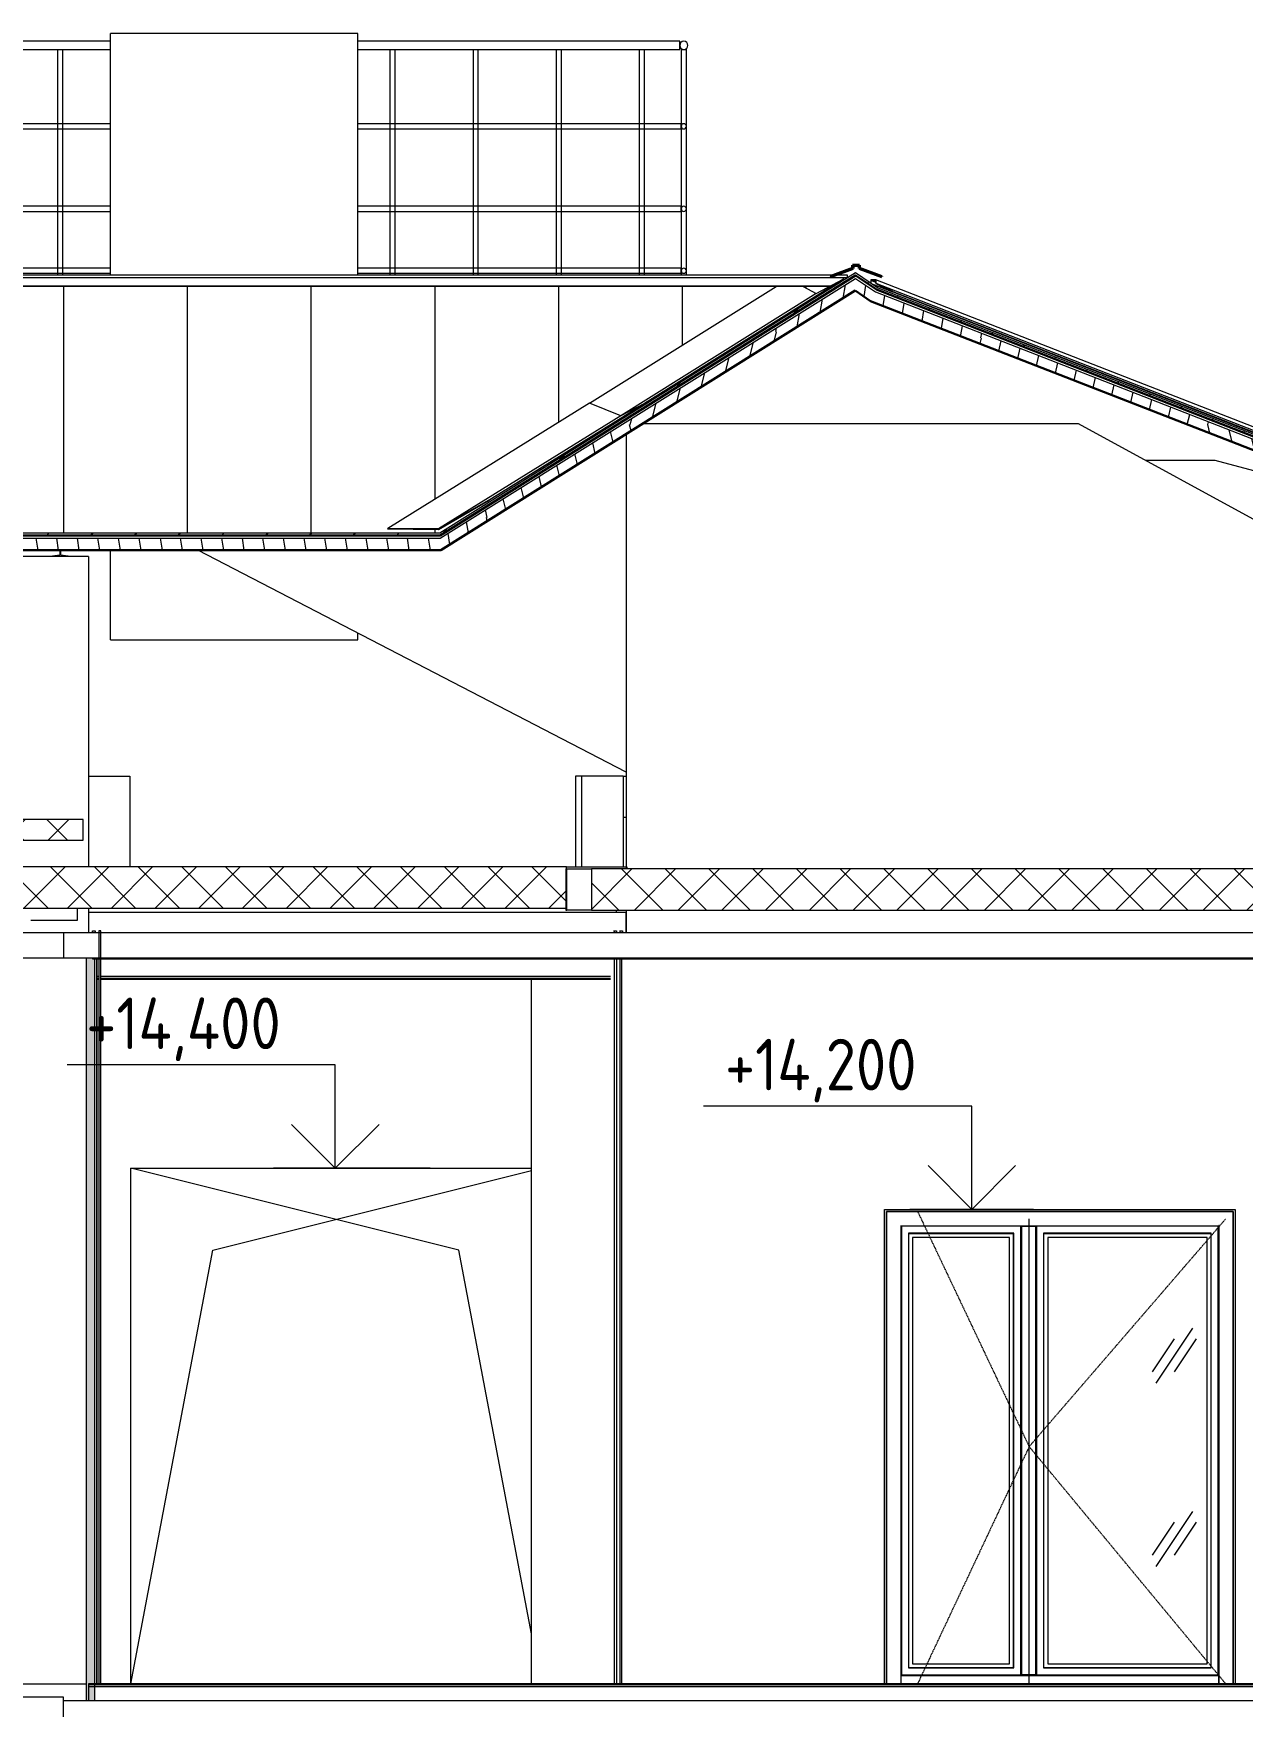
# Model space of a CAD drawing. Header units: millimetres. Extents: x -3929 to 624051, y 52832 to 514950.
# Drawn here: x 556702 to 562564, y 124536 to 132646 of the extents above; entities that cross this region are included whole.
import ezdxf

# ---------------------------------------------------------------- set-up
doc = ezdxf.new("R2010")
doc.units = ezdxf.units.MM
for name, pattern in [('ADSK_Невидимые', [5, 3, -2]), ('ADSK_Штриховая_ш2 п1_5', [4.5, 3, -1.5]), ('ADSK_Штриховая_ш3 п1_5', [4.5, 3, -1.5])]:
    doc.linetypes.add(name, pattern=pattern)
for name, color, linetype, lineweight in [('Аннотация', 7, 'Continuous', 18), ('Двери', 7, 'Continuous', 9), ('Каркас', 7, 'Continuous', 18), ('Крыша', 7, 'Continuous', 9), ('Крыша штриховка', 7, 'Continuous', 9), ('Обобщенные модели', 7, 'Continuous', 18), ('Ограждение', 7, 'Continuous', 9), ('Отметки', 7, 'Continuous', 9), ('Перекрытие', 7, 'Continuous', 18), ('Потолки', 7, 'Continuous', 9), ('Стены внутренние', 7, 'Continuous', 18), ('Стены наружные', 7, 'Continuous', 18), ('Стены отделка', 7, 'Continuous', 30), ('Стены штриховка', 7, 'Continuous', 9), ('Узлы', 7, 'Continuous', 18), ('ШТРИХОВКА', 252, 'Continuous', 15)]:
    doc.layers.add(name, color=color, linetype=linetype, lineweight=lineweight)
doc.layers.add('Линии', color=7, linetype='Continuous', lineweight=9, true_color=0x00a600)
doc.styles.add('GOST Common_1', font='GOST_Common.ttf', dxfattribs={"width": 0.9, "height": 250})
pattern_1 = [(45, (580790.93, 121145.93), (-106.066, 106.066), []), (135, (580790.93, 121145.93), (-106.066, -106.066), [])]

# ---------------------------------------------------------------- blocks, each defined once
blk = doc.blocks.new('ADSK_Дверь_Проем - ADSK_Дверь_Проем-5753455-Разрез 1-1')
at = {"layer": 'Узлы', "linetype": 'ADSK_Невидимые'}
blk.add_line((325.9, 11900), (325.9, 14400), dxfattribs=at)
at = {"layer": 'Узлы'}
for p, q in [((723.5, 14002.4), (2268.2, 14388.6)), ((325.9, 11900), (723.5, 14002.4))]:
    blk.add_line(p, q, dxfattribs=at)
blk = doc.blocks.new('dver-dpo-230 _1_ - 1700х2300Н ост алюм EIWS30 Д-16л-V297-Разрез 1-1')
at = {"layer": 'Двери'}
h = blk.add_hatch(dxfattribs=at)
h.set_pattern_fill('FP_26', color=256, style=0, pattern_type=2)
h.set_pattern_definition([(236.31, (24475.97, 9022.3), (-888.9982, -1778.001), [320.533, -2884.8]), (236.31, (24493.75, 8968.96), (-888.9982, -1778.001), [192.32, -3013.015]), (236.31, (24387.07, 8968.96), (-888.9982, -1778.001), [192.32, -3013.015])])
h.paths.add_polyline_path([(5544, 11997), (5544, 14064), (4771, 14064), (4771, 11997), (5465.6, 11997)])
for p, q in [((5670, 14190), (3990, 14190)), ((3990, 14190), (3990, 11900)), ((3990, 11900), (3990, 14190)), ((3990, 14190), (5670, 14190)), ((4060, 14120), (5600, 14120)), ((4060, 11900), (4060, 14120)), ((4062, 14118), (4062, 11943)), ((4640, 14118), (4062, 14118)), ((4640, 11943), (4640, 14118)), ((4644, 14118), (4644, 11943)), ((4646.5, 14118), (4644, 14118)), ((4646.5, 14118), (4710.5, 14118)), ((4656, 14118), (4656, 14120.5)), ((4676, 14118), (4676, 14120.9)), ((4681, 11900), (4681, 14154)), ((4681, 14120.9), (4681, 14118)), ((4701, 14120.9), (4701, 14118)), ((4713, 14118), (4710.5, 14118)), ((4713, 11943), (4713, 14118)), ((4717, 14118), (4717, 11943)), ((5598, 14118), (4717, 14118)), ((5598, 11943), (5598, 14118)), ((5600, 14120), (5600, 11900)), ((5670, 11900), (5670, 14190)), ((5670, 14190), (5670, 11900)), ((4096, 14084), (4096, 11977)), ((4606, 14084), (4096, 14084)), ((4097, 11978), (4097, 14083)), ((4097, 14083), (4605, 14083)), ((4116, 14064), (4116, 11997)), ((4586, 14064), (4116, 14064)), ((4586, 11997), (4586, 14064)), ((4605, 11978), (4605, 14083)), ((4606, 11977), (4606, 14084)), ((4751, 14084), (4751, 11977)), ((5564, 14084), (4751, 14084)), ((4752, 11978), (4752, 14083)), ((4752, 14083), (5563, 14083)), ((4771, 14064), (4771, 11997)), ((5544, 14064), (4771, 14064)), ((5544, 11997), (5544, 14064)), ((5563, 11978), (5563, 14083)), ((5564, 11977), (5564, 14084)), ((4060, 11940.6), (5600, 11940.6)), ((4060, 11900), (4060, 11940.6)), ((4062, 11943), (4640, 11943)), ((4096, 11977), (4606, 11977)), ((4605, 11978), (4097, 11978)), ((4116, 11997), (4586, 11997)), ((4644, 11943), (4646.5, 11943)), ((4710.5, 11943), (4646.5, 11943)), ((4656, 11940.6), (4656, 11943)), ((4676, 11940.6), (4676, 11943)), ((4681, 11943), (4681, 11940.6)), ((4701, 11943), (4701, 11940.6)), ((4710.5, 11943), (4713, 11943)), ((4717, 11943), (5598, 11943)), ((4751, 11977), (5564, 11977)), ((5563, 11978), (4752, 11978)), ((4771, 11997), (5544, 11997)), ((5600, 11900), (5600, 11940.6))]:
    blk.add_line(p, q, dxfattribs=at)
at = {"layer": 'Двери', "linetype": 'ADSK_Штриховая_ш2 п1_5'}
for p, q in [((4681, 13050), (5634, 14154)), ((5634, 11900), (4681, 13050))]:
    blk.add_line(p, q, dxfattribs=at)
at = {"layer": 'Двери'}
for points, knots in [([(4058.2, 14121.8), (4058.3, 14121.7), (4058.6, 14121.4), (4058.9, 14121.1), (4059.1, 14120.9), (4059.3, 14120.7), (4059.5, 14120.5), (4059.6, 14120.4), (4059.8, 14120.2), (4059.9, 14120.1), (4060, 14120), (4060, 14120), (4060, 14120)], [0, 0, 0, 0, 0.166667, 0.25, 0.333333, 0.416667, 0.5, 0.583333, 0.666667, 0.75, 0.833333, 1, 1, 1, 1]), ([(4062, 14118), (4062, 14118), (4061.9, 14118.1), (4061.8, 14118.2), (4061.7, 14118.3), (4061.5, 14118.5), (4061.4, 14118.6), (4061.2, 14118.8), (4061, 14119), (4060.8, 14119.2), (4060.6, 14119.4), (4060.4, 14119.6), (4060.2, 14119.8), (4060.1, 14119.9)], [0, 0, 0, 0, 0.1666667, 0.25, 0.3333333, 0.4166667, 0.4583333, 0.5, 0.5833333, 0.6666667, 0.7083333, 0.75, 0.8333333, 0.8333333, 0.8333333, 0.8333333]), ([(4063.7, 14116.3), (4063.6, 14116.4), (4063.4, 14116.6), (4063.1, 14116.9), (4062.9, 14117.1), (4062.7, 14117.3), (4062.5, 14117.5), (4062.3, 14117.7), (4062.2, 14117.8), (4062.1, 14117.9), (4062, 14118), (4062, 14118), (4062, 14118)], [0, 0, 0, 0, 0.166667, 0.25, 0.333333, 0.416667, 0.5, 0.583333, 0.666667, 0.75, 0.833333, 1, 1, 1, 1]), ([(4638.3, 14116.3), (4638.4, 14116.4), (4638.6, 14116.6), (4638.9, 14116.9), (4639.1, 14117.1), (4639.3, 14117.3), (4639.5, 14117.5), (4639.7, 14117.7), (4639.8, 14117.8), (4639.9, 14117.9), (4640, 14118), (4640, 14118), (4640, 14118)], [0, 0, 0, 0, 0.166667, 0.25, 0.333333, 0.416667, 0.5, 0.583333, 0.666667, 0.75, 0.833333, 1, 1, 1, 1]), ([(4640, 14118), (4640, 14118), (4640.1, 14118.1), (4640.2, 14118.2), (4640.3, 14118.3), (4640.5, 14118.5), (4640.6, 14118.6), (4640.8, 14118.8), (4641, 14119), (4641.2, 14119.2), (4641.4, 14119.4), (4641.6, 14119.6), (4641.8, 14119.8), (4641.9, 14119.9)], [0, 0, 0, 0, 0.1666667, 0.25, 0.3333333, 0.4166667, 0.4583333, 0.5, 0.5833333, 0.6666667, 0.7083333, 0.75, 0.8333333, 0.8333333, 0.8333333, 0.8333333]), ([(4717, 14118), (4717, 14118), (4716.9, 14118.1), (4716.8, 14118.2), (4716.7, 14118.3), (4716.5, 14118.5), (4716.4, 14118.6), (4716.2, 14118.8), (4716, 14119), (4715.8, 14119.2), (4715.6, 14119.4), (4715.4, 14119.6), (4715.2, 14119.8), (4715.1, 14119.9)], [0, 0, 0, 0, 0.1666667, 0.25, 0.3333333, 0.4166667, 0.4583333, 0.5, 0.5833333, 0.6666667, 0.7083333, 0.75, 0.8333333, 0.8333333, 0.8333333, 0.8333333]), ([(4718.7, 14116.3), (4718.6, 14116.4), (4718.4, 14116.6), (4718.1, 14116.9), (4717.9, 14117.1), (4717.7, 14117.3), (4717.5, 14117.5), (4717.3, 14117.7), (4717.2, 14117.8), (4717.1, 14117.9), (4717, 14118), (4717, 14118), (4717, 14118)], [0, 0, 0, 0, 0.166667, 0.25, 0.333333, 0.416667, 0.5, 0.583333, 0.666667, 0.75, 0.833333, 1, 1, 1, 1]), ([(5596.3, 14116.3), (5596.4, 14116.4), (5596.6, 14116.6), (5596.9, 14116.9), (5597.1, 14117.1), (5597.3, 14117.3), (5597.5, 14117.5), (5597.7, 14117.7), (5597.8, 14117.8), (5597.9, 14117.9), (5598, 14118), (5598, 14118), (5598, 14118)], [0, 0, 0, 0, 0.166667, 0.25, 0.333333, 0.416667, 0.5, 0.583333, 0.666667, 0.75, 0.833333, 1, 1, 1, 1]), ([(5598, 14118), (5598, 14118), (5598.1, 14118.1), (5598.2, 14118.2), (5598.3, 14118.3), (5598.5, 14118.5), (5598.6, 14118.6), (5598.8, 14118.8), (5599, 14119), (5599.2, 14119.2), (5599.4, 14119.4), (5599.6, 14119.6), (5599.8, 14119.8), (5599.9, 14119.9)], [0, 0, 0, 0, 0.1666667, 0.25, 0.3333333, 0.4166667, 0.4583333, 0.5, 0.5833333, 0.6666667, 0.7083333, 0.75, 0.8333333, 0.8333333, 0.8333333, 0.8333333]), ([(5601.8, 14121.8), (5601.7, 14121.7), (5601.4, 14121.4), (5601.1, 14121.1), (5600.9, 14120.9), (5600.7, 14120.7), (5600.5, 14120.5), (5600.4, 14120.4), (5600.2, 14120.2), (5600.1, 14120.1), (5600, 14120), (5600, 14120), (5600, 14120)], [0, 0, 0, 0, 0.166667, 0.25, 0.333333, 0.416667, 0.5, 0.583333, 0.666667, 0.75, 0.833333, 1, 1, 1, 1]), ([(4062, 11943), (4062, 11943), (4061.9, 11942.9), (4061.8, 11942.8), (4061.7, 11942.7), (4061.5, 11942.5), (4061.4, 11942.4), (4061.2, 11942.2), (4061, 11942), (4060.8, 11941.8), (4060.6, 11941.6), (4060.4, 11941.4), (4060.2, 11941.2), (4060.1, 11941.1)], [0, 0, 0, 0, 0.1666667, 0.25, 0.3333333, 0.4166667, 0.4583333, 0.5, 0.5833333, 0.6666667, 0.7083333, 0.75, 0.8333333, 0.8333333, 0.8333333, 0.8333333]), ([(4063.7, 11944.7), (4063.6, 11944.6), (4063.4, 11944.4), (4063.1, 11944.1), (4062.9, 11943.9), (4062.7, 11943.7), (4062.5, 11943.5), (4062.3, 11943.3), (4062.2, 11943.2), (4062.1, 11943.1), (4062, 11943), (4062, 11943), (4062, 11943)], [0, 0, 0, 0, 0.166667, 0.25, 0.333333, 0.416667, 0.5, 0.583333, 0.666667, 0.75, 0.833333, 1, 1, 1, 1]), ([(4640, 11943), (4640, 11943), (4640, 11943), (4639.9, 11943.1), (4639.8, 11943.2), (4639.7, 11943.3), (4639.5, 11943.5), (4639.3, 11943.7), (4639.1, 11943.9), (4638.9, 11944.1), (4638.6, 11944.4), (4638.4, 11944.6), (4638.3, 11944.7)], [-1, -1, -1, -1, -0.833333, -0.75, -0.666667, -0.583333, -0.5, -0.416667, -0.333333, -0.25, -0.166667, 0, 0, 0, 0]), ([(4642.5, 11940.5), (4642.3, 11940.7), (4642, 11941), (4641.5, 11941.5), (4641.3, 11941.7), (4641.1, 11941.9), (4640.9, 11942.1), (4640.8, 11942.2), (4640.6, 11942.4), (4640.5, 11942.5), (4640.3, 11942.7), (4640.2, 11942.8), (4640.1, 11942.9), (4640, 11943), (4640, 11943)], [-1, -1, -1, -1, -0.833333, -0.75, -0.666667, -0.625, -0.583333, -0.5, -0.458333, -0.416667, -0.333333, -0.25, -0.166667, 0, 0, 0, 0]), ([(4717, 11943), (4717, 11943), (4716.9, 11942.9), (4716.8, 11942.8), (4716.7, 11942.7), (4716.5, 11942.5), (4716.4, 11942.4), (4716.2, 11942.2), (4716, 11942), (4715.8, 11941.8), (4715.6, 11941.6), (4715.4, 11941.4), (4715, 11941), (4714.7, 11940.7), (4714.5, 11940.5)], [0, 0, 0, 0, 0.166667, 0.25, 0.333333, 0.416667, 0.458333, 0.5, 0.583333, 0.666667, 0.708333, 0.75, 0.833333, 1, 1, 1, 1]), ([(4718.7, 11944.7), (4718.6, 11944.6), (4718.4, 11944.4), (4718.1, 11944.1), (4717.9, 11943.9), (4717.7, 11943.7), (4717.5, 11943.5), (4717.3, 11943.3), (4717.2, 11943.2), (4717.1, 11943.1), (4717, 11943), (4717, 11943), (4717, 11943)], [0, 0, 0, 0, 0.166667, 0.25, 0.333333, 0.416667, 0.5, 0.583333, 0.666667, 0.75, 0.833333, 1, 1, 1, 1]), ([(5598, 11943), (5598, 11943), (5598, 11943), (5597.9, 11943.1), (5597.8, 11943.2), (5597.7, 11943.3), (5597.5, 11943.5), (5597.3, 11943.7), (5597.1, 11943.9), (5596.9, 11944.1), (5596.6, 11944.4), (5596.4, 11944.6), (5596.3, 11944.7)], [-1, -1, -1, -1, -0.833333, -0.75, -0.666667, -0.583333, -0.5, -0.416667, -0.333333, -0.25, -0.166667, 0, 0, 0, 0]), ([(5599.9, 11941.1), (5599.8, 11941.2), (5599.5, 11941.5), (5599.3, 11941.7), (5599.1, 11941.9), (5598.9, 11942.1), (5598.8, 11942.2), (5598.6, 11942.4), (5598.5, 11942.5), (5598.3, 11942.7), (5598.2, 11942.8), (5598.1, 11942.9), (5598, 11943), (5598, 11943)], [-0.8333333, -0.8333333, -0.8333333, -0.8333333, -0.75, -0.6666667, -0.625, -0.5833333, -0.5, -0.4583333, -0.4166667, -0.3333333, -0.25, -0.1666667, 0, 0, 0, 0])]:
    blk.add_open_spline(points, degree=3, knots=knots, dxfattribs=at)
blk = doc.blocks.new('Типовая двутавровая балка _АСТО 20-93_ Балки - 100х200Н Б-12-V323-Разрез 1-1')
at = {"layer": 'Каркас'}
for p, q in [((161.6, 15331), (170, 15331)), ((180, 15331), (2650.5, 15331))]:
    blk.add_line(p, q, dxfattribs=at)
blk = doc.blocks.new('Двутавровая балка с уклоном внутренних граней полок _ГОСТ 8239-89_ Балки - I 20-2426734-Разрез 1-1')
at = {"layer": 'Каркас'}
for p, q in [((-19.3, 17371.1), (-66.7, 17365.4)), ((-19.3, 17395.7), (-19.3, 17371.1)), ((-14.1, 17371.1), (-14.1, 17395.7)), ((33.3, 17365.4), (-14.1, 17371.1))]:
    blk.add_line(p, q, dxfattribs=at)
blk = doc.blocks.new('Planka_konka_K1 - Кровля - Планка конька К1-2964228-Разрез 1-1')
at = {"layer": 'Обобщенные модели', "lineweight": 40}
for p, q in [((3824.9, 18762), (3716.8, 18722.6)), ((3717.5, 18720.8), (3826.9, 18760.6)), ((3858.9, 18777), (3824.9, 18777)), ((3824.9, 18777), (3824.9, 18762)), ((3826.9, 18760.6), (3826.9, 18775)), ((3826.9, 18775), (3856.9, 18775)), ((3856.9, 18775), (3856.9, 18760.6)), ((3856.9, 18760.6), (3966.3, 18720.8)), ((3858.9, 18762), (3858.9, 18777)), ((3966.9, 18722.6), (3858.9, 18762)), ((3716.8, 18722.6), (3717.5, 18720.8)), ((3966.3, 18720.8), (3966.9, 18722.6))]:
    blk.add_line(p, q, dxfattribs=at)
blk = doc.blocks.new('Planka_konka_K1 - Кровля - Планка конька К1-2964186-Разрез 1-1')
at = {"layer": 'Обобщенные модели'}
for p, q in [((-1902.1, 18715), (-1902.1, 18730)), ((-1902.1, 18730), (3737.1, 18730)), ((-1902.1, 18675.7), (-1902.1, 18715)), ((3797.9, 18715), (-1902.1, 18715)), ((-1902.1, 18673.8), (-1902.1, 18675.7)), ((3715.9, 18675.7), (-1902.1, 18675.7)), ((3712.4, 18673.8), (-1902.1, 18673.8)), ((3735.1, 18673.8), (3726, 18673.8)), ((3738.1, 18675.7), (3729, 18675.7)), ((3742.8, 18730), (3797.9, 18730)), ((3797.9, 18730), (3797.9, 18715)), ((3797.9, 18715), (3797.9, 18713.1))]:
    blk.add_line(p, q, dxfattribs=at)
blk = doc.blocks.new('Ограждение - Ограждение-2966955-Разрез 1-1')
at = {"layer": 'Ограждение'}
h = blk.add_hatch(dxfattribs=at)
h.set_pattern_fill('FP_30', color=256, style=0, pattern_type=2)
h.set_pattern_definition([(45, (23942.57, 8400), (-106.066, 106.066), [])])
h.paths.add_polyline_path([(1817.1, 17494.8), (2062.6, 17637), (2060.7, 17638), (1814.9, 17498.4), (1572.1, 17500.8), (1570.2, 17498.7), (1814.9, 17494.8)])
for p, q in [((2549.6, 18107.3), (3455, 18673.8)), ((3781.6, 18710.8), (2816.5, 18107)), ((3782.7, 18709.2), (2817.9, 18105.7)), ((3584.8, 18673.8), (3648.6, 18639.7)), ((3648.6, 18639.7), (3781.6, 18710.8)), ((3781.6, 18710.8), (3782.7, 18709.2)), ((3648.6, 18639.7), (2700.6, 18046.6)), ((2549.6, 18107.3), (1572.1, 17500.8)), ((2060.7, 17638), (2816.5, 18107)), ((2817.9, 18105.7), (2062.6, 17637)), ((2700.6, 18046.6), (2549.6, 18107.3)), ((2816.5, 18107), (2700.6, 18046.6)), ((2817.9, 18105.7), (2816.5, 18107)), ((2700.6, 18046.6), (1817.1, 17498.4))]:
    blk.add_line(p, q, dxfattribs=at)
at = {"layer": 'Ограждение', "lineweight": 18}
for p, q in [((2060.7, 17638), (1817.1, 17498.4)), ((1817.1, 17494.8), (2062.6, 17637)), ((2062.6, 17637), (2060.7, 17638)), ((1572.1, 17500.8), (1570.2, 17498.7)), ((1570.2, 17498.7), (1817.1, 17494.8)), ((1817.1, 17498.4), (1572.1, 17500.8))]:
    blk.add_line(p, q, dxfattribs=at)
blk = doc.blocks.new('Ограждение - Ограждение-2968274-Разрез 1-1')
at = {"layer": 'Ограждение'}
for p, q in [((3925.5, 18705.2), (3912.7, 18705.2)), ((3912.7, 18705.2), (3912.7, 18689.7)), ((3914.2, 18688.6), (3914.2, 18703.2)), ((3914.2, 18703.2), (3925.5, 18703.2)), ((3914.2, 18703.2), (3936.8, 18694.4)), ((3915.4, 18687.8), (4018, 18647.8)), ((3938.3, 18705.2), (3925.5, 18705.2)), ((3925.5, 18703.2), (3936.8, 18703.2)), ((3936.8, 18703.2), (3936.8, 18688.3)), ((3936.8, 18688.3), (4019.3, 18647.2)), ((3938.3, 18689.7), (3938.3, 18705.2)), ((7197.9, 17434.4), (3938.3, 18705.2)), ((4019.8, 18649.1), (3938.3, 18689.7)), ((3938.3, 18689.7), (7373.3, 17350.5)), ((4019.3, 18647.2), (4019.8, 18649.1)), ((4019.3, 18647.2), (7463.6, 17304.3)), ((4019.8, 18649.1), (7469.2, 17304.3))]:
    blk.add_line(p, q, dxfattribs=at)
blk = doc.blocks.new('ADSK_Дверь_Проем - ADSK_Дверь_Проем-4648033-Разрез 1-1')
at = {"layer": 'Узлы'}
for p, q in [((723.3, 14002.3), (2268.2, 14388.5)), ((325.6, 11900), (723.3, 14002.3))]:
    blk.add_line(p, q, dxfattribs=at)
blk = doc.blocks.new('Ограждение - 25 мм-5943885-Разрез 1-1')
at = {"layer": 'Ограждение'}
for p, q in [((-432.9, 19822.4), (-432.9, 18730)), ((-432.9, 19822.4), (-407.9, 19822.4)), ((-407.9, 18730), (-407.9, 19822.4))]:
    blk.add_line(p, q, dxfattribs=at)
blk = doc.blocks.new('Ограждение - 25 мм-V340-Разрез 1-1')
at = {"layer": 'Ограждение'}
for p, q in [((2994.1, 19822.4), (2994.1, 19462.4)), ((2994.1, 19822.4), (3019.1, 19822.4)), ((3019.1, 18730), (3019.1, 19822.4)), ((2994.1, 19437.4), (2994.1, 19062.4)), ((2994.1, 19037.4), (2994.1, 18762.4)), ((2994.1, 18737.4), (2994.1, 18730))]:
    blk.add_line(p, q, dxfattribs=at)
blk = doc.blocks.new('Ограждение - 25 мм-V341-Разрез 1-1')
at = {"layer": 'Ограждение'}
for p, q in [((2790.8, 19822.4), (2790.8, 18730)), ((2790.8, 19822.4), (2803.3, 19822.4)), ((2803.3, 19822.4), (2815.8, 19822.4)), ((2815.8, 18730), (2815.8, 19822.4))]:
    blk.add_line(p, q, dxfattribs=at)
blk = doc.blocks.new('Ограждение - Ограждение-5944229-Разрез 1-1')
at = {"layer": 'Ограждение'}
for p, q in [((226.3, 19862.4), (-400.4, 19862.4)), ((-400.4, 19862.4), (-400.4, 19842.4)), ((-400.4, 19842.4), (-400.4, 19822.4)), ((-400.4, 19822.4), (226.3, 19822.4)), ((2986.6, 19862.4), (1425.3, 19862.4)), ((1425.3, 19822.4), (2986.6, 19822.4)), ((2986.6, 19842.4), (2986.6, 19862.4)), ((2986.6, 19822.4), (2986.6, 19842.4)), ((226.5, 19462.4), (-407.9, 19462.4)), ((-407.9, 19462.4), (-407.9, 19449.9)), ((-407.9, 19449.9), (-407.9, 19437.4)), ((-407.9, 19437.4), (226.5, 19437.4)), ((2994.1, 19462.4), (1425.3, 19462.4)), ((1425.3, 19437.4), (2994.1, 19437.4)), ((2994.1, 19449.9), (2994.1, 19462.4)), ((2994.1, 19437.4), (2994.1, 19449.9)), ((226.3, 19062.4), (-407.9, 19062.4)), ((-407.9, 19062.4), (-407.9, 19049.9)), ((2994.1, 19062.4), (1425.3, 19062.4)), ((2994.1, 19049.9), (2994.1, 19062.4)), ((-407.9, 19049.9), (-407.9, 19037.4)), ((-407.9, 19037.4), (226.3, 19037.4)), ((1425.3, 19037.4), (2994.1, 19037.4)), ((2994.1, 19037.4), (2994.1, 19049.9)), ((226.3, 18762.4), (-407.9, 18762.4)), ((-407.9, 18762.4), (-407.9, 18749.9)), ((-407.9, 18749.9), (-407.9, 18737.4)), ((-407.9, 18737.4), (226.3, 18737.4)), ((2994.1, 18762.4), (1425.3, 18762.4)), ((1425.3, 18737.4), (2994.1, 18737.4)), ((2994.1, 18749.9), (2994.1, 18762.4)), ((2994.1, 18737.4), (2994.1, 18749.9))]:
    blk.add_line(p, q, dxfattribs=at)
for centre, radius, start, end in [((-420.4, 19842.4), 20, 360, 180), ((-420.4, 19842.4), 20, 180, 0), ((3006.6, 19842.4), 20, 0, 180), ((3006.6, 19842.4), 20, 180, 0), ((3006.6, 19449.9), 12.5, 0, 180), ((3006.6, 19449.9), 12.5, 180, 0), ((3006.6, 19049.9), 12.5, 0, 180), ((3006.6, 19049.9), 12.5, 180, 0), ((3006.6, 18749.9), 12.5, 0, 180), ((3006.6, 18749.9), 12.5, 180, 0)]:
    blk.add_arc(centre, radius, start, end, dxfattribs=at)
for name, p in [('Ограждение - 25 мм-5943885-Разрез 1-1', (0, 0)), ('Ограждение - 25 мм-V341-Разрез 1-1', (-3223.7, 0)), ('Ограждение - 25 мм-V341-Разрез 1-1', (-2820.7, 0)), ('Ограждение - 25 мм-V341-Разрез 1-1', (-1208.9, 0)), ('Ограждение - 25 мм-V341-Разрез 1-1', (-805.9, 0)), ('Ограждение - 25 мм-V341-Разрез 1-1', (-403, 0)), ('Ограждение - 25 мм-V341-Разрез 1-1', (0, 0)), ('Ограждение - 25 мм-V340-Разрез 1-1', (0, 0))]:
    blk.add_blockref(name, p)
blk = doc.blocks.new('ADSK_Дверь_Проем - ADSK_Дверь_Проем-6138815-Разрез 1-1')
at = {"layer": 'Узлы'}
for p, q in [((1916.5, 14002.3), (325.9, 14399.9)), ((2268.2, 12143.1), (1916.5, 14002.3))]:
    blk.add_line(p, q, dxfattribs=at)
blk = doc.blocks.new('ADSK_Дверь_Проем - ADSK_Дверь_Проем-V352-Разрез 1-1')
at = {"layer": 'Узлы', "linetype": 'ADSK_Невидимые'}
for p, q in [((325.6, 11900), (325.6, 14400)), ((325.6, 14400), (2268.2, 14400))]:
    blk.add_line(p, q, dxfattribs=at)
at = {"layer": 'Узлы'}
for p, q in [((723.3, 14002.3), (2268.2, 14388.5)), ((325.6, 11900), (723.3, 14002.3))]:
    blk.add_line(p, q, dxfattribs=at)
blk = doc.blocks.new('Высотные отметки - Стрелка вверх-12093-Разрез 1-1')
at = {"layer": 'Аннотация', "lineweight": 5}
for p, q in [((-8716.5, 340), (-10016.5, 340)), ((-8716.5, -160), (-8716.5, 340)), ((-8716.5, -160), (-8928.6, 52.1)), ((-8716.5, -160), (-8504.4, 52.1)), ((-8416.5, -160), (-9016.5, -160))]:
    blk.add_line(p, q, dxfattribs=at)

msp = doc.modelspace()

# ---------------------------------------------------------------- hatches: boundary and pattern name
at = {"layer": 'Крыша'}
h = msp.add_hatch(dxfattribs=at)
h.set_pattern_fill('FP_30', color=256, style=0, pattern_type=2)
h.set_pattern_definition([(45, (580790.93, 121145.93), (-106.066, 106.066), [])])
h.paths.add_polyline_path([(549620.572, 128612.969), (552709.783, 130215.151), (558673.117, 130215.151), (560687.68, 131475.507), (560790.425, 131406.107), (564311.971, 130033.113), (564311.971, 130041.7), (560794.162, 131413.236), (560687.848, 131485.048), (558672.725, 130224.343), (552710.129, 130224.343), (549885.049, 128758.377), (549885.665, 128757.169), (549802.05, 128715.573), (549801.836, 128715.992), (549620.572, 128621.981)])
for points in [[(549620.572, 128611.843), (552709.739, 130214.002), (558673.166, 130214.002), (560687.66, 131474.314), (560789.957, 131405.216), (560790.425, 131406.107), (560687.68, 131475.507), (558673.117, 130215.151), (552709.783, 130215.151), (549620.572, 128612.969)], [(549620.572, 128610.716), (552709.696, 130212.853), (558673.215, 130212.853), (560687.639, 131473.122), (560789.49, 131404.324), (560789.957, 131405.216), (560687.66, 131474.314), (558673.166, 130214.002), (552709.739, 130214.002), (549620.572, 128611.843)]]:
    msp.add_hatch(color=256, dxfattribs=at).paths.add_polyline_path(points)
h = msp.add_hatch(dxfattribs=at)
h.set_pattern_fill('FP_31', color=256, style=0, pattern_type=2)
h.set_pattern_definition([(76.301, (581890.93, 121145.93), (1300.0318, 6399.994), [388.03, -16080.425]), (78.518, (582037.43, 121848.13), (0.0002, 3200), [58.34, -6472.36]), (80.77, (581993.83, 121580.23), (1300.0188, 9599.9973), [271.41, -15938.46]), (78.518, (581982.23, 121523.06), (0.0002, 3200), [58.34, -6472.36]), (84.201, (582049.03, 121905.3), (-0.0124, 3200.0003), [388.03, -12477.82]), (95.799, (582090.93, 123200.83), (-1299.964, 9600.0053), [388.03, -12477.82]), (101.482, (581993.83, 123911.63), (-1300.001, 3200), [58.34, -6472.36]), (99.23, (582037.43, 123643.73), (-1300.013, 6399.997), [271.41, -15938.46]), (101.482, (582049.03, 123586.53), (-1300.001, 3200), [58.34, -6472.36]), (103.699, (581982.23, 123968.83), (-2600.0473, 9599.9871), [388.03, -16080.425]), (76.301, (581990.93, 121145.93), (1300.0318, 6399.994), [431.31, -16037.145]), (76.301, (581090.93, 121145.93), (1300.0318, 6399.994), [462.63, -16005.825]), (76.301, (580890.93, 121145.93), (1300.0318, 6399.994), [462.63, -16005.825]), (76.301, (581590.93, 121145.93), (1300.0318, 6399.994), [462.63, -16005.825]), (76.301, (581690.93, 121145.93), (1300.0318, 6399.994), [462.63, -16005.825]), (76.301, (581490.93, 121145.93), (1300.0318, 6399.994), [462.63, -16005.825]), (76.301, (581790.93, 121145.93), (1300.0318, 6399.994), [462.63, -16005.825]), (76.301, (580990.93, 121145.93), (1300.0318, 6399.994), [462.63, -16005.825]), (76.301, (581190.93, 121145.93), (1300.0318, 6399.994), [462.63, -16005.825]), (76.301, (581390.93, 121145.93), (1300.0318, 6399.994), [462.63, -16005.825]), (76.301, (581290.93, 121145.93), (1300.0318, 6399.994), [462.63, -16005.825]), (76.301, (580790.93, 121145.93), (1300.0318, 6399.994), [462.63, -16005.825]), (80.77, (581597.02, 121596.23), (1300.0188, 9599.9973), [462.63, -15747.24]), (80.77, (581397.02, 121596.23), (1300.0188, 9599.9973), [462.63, -15747.24]), (80.77, (581197.02, 121596.23), (1300.0188, 9599.9973), [462.63, -15747.24]), (80.77, (581297.02, 121596.23), (1300.0188, 9599.9973), [462.63, -15747.24]), (80.77, (581797.03, 121596.23), (1300.0188, 9599.9973), [462.63, -15747.24]), (80.77, (581097.02, 121596.23), (1300.0188, 9599.9973), [462.63, -15747.24]), (80.77, (581697.02, 121596.23), (1300.0188, 9599.9973), [462.63, -15747.24]), (80.77, (580997.02, 121596.23), (1300.0188, 9599.9973), [462.63, -15747.24]), (80.77, (581497.02, 121596.23), (1300.0188, 9599.9973), [462.63, -15747.24]), (80.77, (580790.93, 121565.48), (1300.0188, 9599.9973), [475.15, -15734.72]), (80.77, (580897.02, 121596.23), (1300.0188, 9599.9973), [462.63, -15747.24]), (80.77, (581897.03, 121596.23), (1300.0188, 9599.9973), [462.63, -15747.24]), (85.355, (581568.1, 122053.36), (-0.0043, 3200.0005), [462.63, -15590.1]), (85.355, (581668.1, 122053.36), (-0.0043, 3200.0005), [462.63, -15590.1]), (85.355, (581168.1, 122053.36), (-0.0043, 3200.0005), [462.63, -15590.1]), (85.355, (581368.1, 122053.36), (-0.0043, 3200.0005), [462.63, -15590.1]), (90, (581203.7, 122514.6), (-1300, 8e-14), [462.63, -2737.37]), (90, (581403.7, 122514.6), (-1300, 8e-14), [462.63, -2737.37]), (90, (581303.7, 122514.6), (-1300, 8e-14), [462.63, -2737.37]), (103.699, (582090.93, 123926.33), (-2600.0473, 9599.9871), [431.31, -16037.145]), (85.355, (581968.13, 122053.36), (-0.0043, 3200.0005), [462.63, -15590.1]), (85.355, (580865.9, 122034.7), (-0.0043, 3200.0005), [475.15, -15577.58]), (85.355, (581068.1, 122053.36), (-0.0043, 3200.0005), [462.63, -15590.1]), (85.355, (580968.1, 122053.36), (-0.0043, 3200.0005), [462.63, -15590.1]), (85.355, (581768.1, 122053.36), (-0.0043, 3200.0005), [462.63, -15590.1]), (85.355, (581268.1, 122053.36), (-0.0043, 3200.0005), [462.63, -15590.1]), (85.355, (581868.13, 122053.36), (-0.0043, 3200.0005), [462.63, -15590.1]), (85.355, (581468.1, 122053.36), (-0.0043, 3200.0005), [462.63, -15590.1]), (90, (581003.7, 122514.6), (-1300, 8e-14), [462.63, -2737.37]), (86.127, (580802.44, 122660.93), (-0.0276, 3200), [85.2, -19158.76]), (90, (580802.4, 122527.7), (-1300, 8e-14), [133.23, -3066.77]), (86.127, (580790.93, 122357.63), (-0.0276, 3200), [170.4, -19073.56]), (90, (580790.9, 122291), (-1300, 8e-14), [66.62, -3133.38]), (90, (580903.5, 122508.3), (-1300, 8e-14), [475.15, -2724.85]), (90, (581103.7, 122514.6), (-1300, 8e-14), [462.63, -2737.37]), (93.873, (580796.69, 123115.83), (-1299.8635, 16000.011), [85.2, -19158.76]), (90, (580796.7, 122982.5), (-1300, 8e-14), [133.23, -3066.77]), (93.873, (580808.2, 122812.53), (-1299.8635, 16000.011), [170.4, -19073.56]), (90, (580808.2, 122745.9), (-1300, 8e-14), [66.62, -3133.38]), (90, (581503.7, 122514.6), (-1300, 8e-14), [462.63, -2737.37]), (90, (581903.7, 122514.6), (-1300, 8e-14), [462.63, -2737.37]), (90, (581803.7, 122514.6), (-1300, 8e-14), [462.63, -2737.37]), (90, (581703.7, 122514.6), (-1300, 8e-14), [462.63, -2737.37]), (90, (581603.7, 122514.6), (-1300, 8e-14), [462.63, -2737.37]), (90, (582003.7, 122514.6), (-1300, 8e-14), [462.63, -2737.37]), (94.645, (581003.74, 122977.23), (-1299.9824, 12800.0017), [462.63, -15590.1]), (94.645, (582003.73, 122977.23), (-1299.9824, 12800.0017), [462.63, -15590.1]), (94.645, (581303.74, 122977.23), (-1299.9824, 12800.0017), [462.63, -15590.1]), (94.645, (580903.5, 122983.53), (-1299.9824, 12800.0017), [475.15, -15577.58]), (94.645, (581903.73, 122977.23), (-1299.9824, 12800.0017), [462.63, -15590.1]), (94.645, (581103.74, 122977.23), (-1299.9824, 12800.0017), [462.63, -15590.1]), (94.645, (581503.74, 122977.23), (-1299.9824, 12800.0017), [462.63, -15590.1]), (94.645, (581403.74, 122977.23), (-1299.9824, 12800.0017), [462.63, -15590.1]), (94.645, (581203.74, 122977.23), (-1299.9824, 12800.0017), [462.63, -15590.1]), (94.645, (581603.74, 122977.23), (-1299.9824, 12800.0017), [462.63, -15590.1]), (94.645, (581803.73, 122977.23), (-1299.9824, 12800.0017), [462.63, -15590.1]), (94.645, (581703.74, 122977.23), (-1299.9824, 12800.0017), [462.63, -15590.1]), (99.23, (581968.13, 123438.53), (-1300.013, 6399.997), [462.63, -15747.24]), (99.23, (581568.1, 123438.53), (-1300.013, 6399.997), [462.63, -15747.24]), (99.23, (581868.13, 123438.53), (-1300.013, 6399.997), [462.63, -15747.24]), (99.23, (581168.1, 123438.53), (-1300.013, 6399.997), [462.63, -15747.24]), (99.23, (581068.1, 123438.53), (-1300.013, 6399.997), [462.63, -15747.24]), (99.23, (581368.1, 123438.53), (-1300.013, 6399.997), [462.63, -15747.24]), (99.23, (581468.1, 123438.53), (-1300.013, 6399.997), [462.63, -15747.24]), (99.23, (581668.1, 123438.53), (-1300.013, 6399.997), [462.63, -15747.24]), (99.23, (581268.1, 123438.53), (-1300.013, 6399.997), [462.63, -15747.24]), (99.23, (580968.1, 123438.53), (-1300.013, 6399.997), [462.63, -15747.24]), (99.23, (581768.1, 123438.53), (-1300.013, 6399.997), [462.63, -15747.24]), (99.23, (580865.9, 123457.13), (-1300.013, 6399.997), [475.15, -15734.72]), (103.699, (581897.03, 123895.63), (-2600.0473, 9599.9871), [462.63, -16005.825]), (103.699, (580897.02, 123895.63), (-2600.0473, 9599.9871), [462.63, -16005.825]), (103.699, (581697.02, 123895.63), (-2600.0473, 9599.9871), [462.63, -16005.825]), (103.699, (581497.02, 123895.63), (-2600.0473, 9599.9871), [462.63, -16005.825]), (103.699, (581197.02, 123895.63), (-2600.0473, 9599.9871), [462.63, -16005.825]), (103.699, (581097.02, 123895.63), (-2600.0473, 9599.9871), [462.63, -16005.825]), (103.699, (581297.02, 123895.63), (-2600.0473, 9599.9871), [462.63, -16005.825]), (103.699, (581797.03, 123895.63), (-2600.0473, 9599.9871), [462.63, -16005.825]), (103.699, (580997.02, 123895.63), (-2600.0473, 9599.9871), [462.63, -16005.825]), (103.699, (581597.02, 123895.63), (-2600.0473, 9599.9871), [462.63, -16005.825]), (103.699, (581397.02, 123895.63), (-2600.0473, 9599.9871), [462.63, -16005.825])])
h.paths.add_polyline_path([(549620.572, 128545.933), (549630.326, 128545.933), (552707.011, 130141.618), (558676.249, 130141.618), (560686.344, 131399.178), (560760.521, 131349.073), (564311.971, 129964.421), (564311.971, 130018.087), (560783.883, 131393.631), (560687.388, 131458.81), (558673.802, 130199.066), (552709.176, 130199.066), (549620.572, 128597.198)])
at = {"layer": 'Крыша штриховка'}
h = msp.add_hatch(dxfattribs=at)
h.set_pattern_fill('FP_32', color=256, style=0, pattern_type=2)
h.set_pattern_definition([(90, (556848.36, 125212.7), (-600, 4e-14), [])])
h.paths.add_polyline_path([(558418.539, 130224.343), (558673.802, 130225.017), (560583.47, 131419.747), (560574.398, 131419.747), (559397.934, 130685.097), (558909.036, 130381.811), (558663.283, 130240.776), (558418.539, 130244.659), (558420.472, 130246.751), (559664.817, 131020.244), (560303.386, 131419.747), (555015.02, 131419.747), (552710.129, 130224.343), (552737.292, 130224.343), (552737.292, 130237.202), (555010.919, 131395.995), (555032.345, 131395.995), (555032.345, 131379.955), (555104.697, 131337.895), (555104.245, 131335.914), (552948.45, 130236.533), (552785.09, 130233.138), (552785.09, 130247.207), (552740.254, 130224.343), (556577.154, 130224.343)])
h.paths.add_polyline_path([(560496.995, 131385.647), (560560.791, 131419.747), (560433.199, 131419.747), (560471.681, 131399.178)])
at = {"layer": 'ШТРИХОВКА'}
h = msp.add_hatch(dxfattribs=at)
h.set_pattern_fill('FP_27', color=252, style=0, pattern_type=2)
h.set_pattern_definition(pattern_1)
h.paths.add_polyline_path([(556322.926, 128735.933), (556942.867, 128735.933), (556942.867, 128835.933), (556322.926, 128835.933)])
h = msp.add_hatch(dxfattribs=at)
h.set_pattern_fill('FP_27', color=252, style=0, pattern_type=2)
h.set_pattern_definition(pattern_1)
h.paths.add_polyline_path([(550575.518, 128405.933), (559285.887, 128405.933), (559285.887, 128605.933), (550575.518, 128605.933), (550575.518, 128497.428)])
h = msp.add_hatch(dxfattribs=at)
h.set_pattern_fill('FP_27', color=252, style=0, pattern_type=2)
h.set_pattern_definition(pattern_1)
h.paths.add_polyline_path([(560488.646, 128395.933), (564016.495, 128395.933), (564016.495, 128595.933), (559407.447, 128595.933), (559407.447, 128395.933), (560358.263, 128395.933)])
h.paths.add_polyline_path([(559282.447, 128395.933), (559287.447, 128395.933), (559287.447, 128595.933), (559282.447, 128595.933), (559282.447, 128497.428)])
msp.add_hatch(color=252, dxfattribs=at).paths.add_polyline_path([(556997.926, 124565.933), (556997.926, 128165.933), (556957.926, 128165.933), (556957.926, 124565.933), (556968.303, 124565.933)])
h = msp.add_hatch(dxfattribs=at)
h.set_pattern_fill('FP_29', color=252, style=0, pattern_type=2)
h.set_pattern_definition([(0, (580790.93, 121145.93), (406.4, 101.6), [33.528, -271.272, 33.528, -271.272, -1625.6]), (0, (580790.93, 121145.93), (406.4, 101.6), [-609.6, 33.528, -576.072, 33.528, -271.272, -711.2]), (0, (580790.93, 121145.93), (406.4, 101.6), [-1524, 33.528, -169.672, 33.528, -474.472]), (120, (580943.33, 121196.73), (-291.1882, 301.15272), [33.528, -271.272, 33.528, -271.272, -1625.6]), (120, (580943.33, 121196.73), (-291.1882, 301.15272), [-609.6, 33.528, -576.072, 33.528, -271.272, -711.2]), (120, (580943.33, 121196.73), (-291.1882, 301.15272), [-1524, 33.528, -169.672, 33.528, -474.472]), (240, (580994.13, 121399.93), (-115.2118, -402.75272), [33.528, -271.272, 33.528, -271.272, -1625.6]), (240, (580994.13, 121399.93), (-115.2118, -402.75272), [-609.6, 33.528, -576.072, 33.528, -271.272, -711.2]), (240, (580994.13, 121399.93), (-115.2118, -402.75272), [-1524, 33.528, -169.672, 33.528, -474.472])])
h.paths.add_polyline_path([(574309.249, 124630.933), (574535.926, 124630.933), (574535.926, 124640.933), (556968.36, 124640.933), (556968.36, 124630.933), (573266.184, 124630.933)])

# ---------------------------------------------------------------- linework, layer by layer
at = {"layer": 'Каркас'}
for p in [(556968.36, 128385.933), (559574.706, 128285.933)]:
    msp.add_line(p, (559574.706, 128385.933), dxfattribs=at)
at = {"layer": 'Крыша', "lineweight": 18}
for p, q in [((560687.848, 131485.048), (558672.725, 130224.343)), ((558673.117, 130215.151), (560687.68, 131475.507)), ((558673.166, 130214.002), (560687.66, 131474.314)), ((560687.66, 131474.314), (560789.957, 131405.216)), ((560687.68, 131475.507), (560790.425, 131406.107)), ((560794.162, 131413.236), (560687.848, 131485.048)), ((558673.802, 130199.066), (560687.388, 131458.81)), ((560687.388, 131458.81), (560783.883, 131393.631)), ((560783.883, 131393.631), (564311.971, 130018.087)), ((560789.957, 131405.216), (564311.971, 130032.04)), ((560790.425, 131406.107), (564311.971, 130033.113)), ((564311.971, 130041.7), (560794.162, 131413.236)), ((552709.176, 130199.066), (558673.802, 130199.066)), ((552709.739, 130214.002), (558673.166, 130214.002)), ((552709.783, 130215.151), (558673.117, 130215.151)), ((558672.725, 130224.343), (552710.129, 130224.343))]:
    msp.add_line(p, q, dxfattribs=at)
at = {"layer": 'Крыша', "lineweight": 30}
for p, q in [((558673.215, 130212.853), (560687.639, 131473.122)), ((560687.639, 131473.122), (560789.49, 131404.324)), ((558676.249, 130141.618), (560686.344, 131399.178)), ((560686.344, 131399.178), (560760.521, 131349.073)), ((560789.49, 131404.324), (564311.971, 130030.966)), ((560760.521, 131349.073), (564311.971, 129964.421)), ((552709.696, 130212.853), (558673.215, 130212.853)), ((552707.011, 130141.618), (558676.249, 130141.618))]:
    msp.add_line(p, q, dxfattribs=at)
at = {"layer": 'Крыша'}
msp.add_line((559575.235, 129064.897), (557499.179, 130141.618), dxfattribs=at)
at = {"layer": 'Линии', "color": 7, "linetype": 'ADSK_Штриховая_ш3 п1_5'}
for p, q in [((560988.36, 126935.933), (561529.36, 125795.933)), ((561529.36, 125795.933), (560988.36, 124645.933))]:
    msp.add_line(p, q, dxfattribs=at)
at = {"layer": 'Отметки', "lineweight": 5}
for p, q in [((558413.028, 127145.933), (558165.393, 127145.933)), ((558625.285, 127145.933), (558413.028, 127145.933))]:
    msp.add_line(p, q, dxfattribs=at)
at = {"layer": 'Перекрытие'}
for p, q in [((559561.256, 129045.933), (559575.235, 129045.933)), ((559285.887, 128605.933), (559578.675, 128605.933)), ((559287.447, 128595.933), (559407.447, 128595.933)), ((559578.675, 128605.933), (559578.675, 128595.933)), ((559407.447, 128395.933), (559287.447, 128395.933)), ((574535.926, 124645.933), (556968.36, 124645.933)), ((556968.36, 124645.933), (556968.36, 124643.383)), ((583915.673, 124640.933), (556968.36, 124640.933)), ((581415.673, 124630.933), (556968.36, 124630.933))]:
    msp.add_line(p, q, dxfattribs=at)
at = {"layer": 'Перекрытие', "lineweight": 20}
for p, q in [((556942.867, 128835.933), (556322.926, 128835.933)), ((556942.867, 128735.933), (556942.867, 128835.933)), ((556322.926, 128735.933), (556942.867, 128735.933)), ((559285.887, 128605.933), (550575.518, 128605.933)), ((559287.447, 128595.933), (559282.447, 128595.933)), ((559282.447, 128595.933), (559282.447, 128395.933)), ((559285.887, 128405.933), (559285.887, 128605.933)), ((559287.447, 128395.933), (559287.447, 128595.933)), ((564016.495, 128595.933), (559407.447, 128595.933)), ((559407.447, 128595.933), (559407.447, 128395.933)), ((550575.518, 128405.933), (559285.887, 128405.933)), ((559282.447, 128395.933), (559287.447, 128395.933)), ((559407.447, 128395.933), (564016.495, 128395.933)), ((564053.195, 128285.933), (550571.7, 128285.933)), ((556847.926, 128285.933), (556847.926, 128165.933)), ((550571.7, 128165.933), (564053.195, 128165.933)), ((556847.926, 124580.933), (550569.21, 124580.933)), ((556847.926, 124445.933), (556847.926, 124580.933)), ((581415.673, 124643.383), (556968.36, 124643.383)), ((556968.36, 124643.383), (556968.36, 124565.933)), ((556847.926, 124565.933), (605818.36, 124565.933))]:
    msp.add_line(p, q, dxfattribs=at)
at = {"layer": 'Потолки', "lineweight": 18}
for p, q in [((556988.36, 128165.933), (556988.36, 128160.933)), ((556988.36, 128160.933), (564053.195, 128160.933))]:
    msp.add_line(p, q, dxfattribs=at)
at = {"layer": 'Потолки'}
for p, q in [((557009.926, 128065.933), (557018.36, 128065.933)), ((557018.36, 128060.933), (557009.926, 128060.933)), ((557028.36, 128065.933), (559499.159, 128065.933)), ((559499.159, 128060.933), (557028.36, 128060.933))]:
    msp.add_line(p, q, dxfattribs=at)
at = {"layer": 'Стены внутренние'}
for p, q in [((561768.66, 130754.217), (559655.433, 130754.217)), ((562952.926, 130105.933), (561768.66, 130754.217)), ((559575.235, 130704.043), (559575.235, 128595.933)), ((562430.62, 130575.933), (562094.345, 130575.933)), ((563442.572, 130303.385), (562430.62, 130575.933)), ((556968.36, 130111.333), (556588.36, 130111.333)), ((556968.36, 130111.333), (556968.36, 128605.933)), ((556968.36, 129045.933), (557168.36, 129045.933)), ((557168.36, 129045.933), (557168.36, 128605.933)), ((559330.557, 129045.933), (559330.557, 128605.933)), ((559561.256, 129045.933), (559330.557, 129045.933)), ((559361.26, 128605.933), (559361.26, 129045.933)), ((559561.256, 129045.933), (559561.256, 128605.933)), ((559575.235, 128845.933), (559561.256, 128845.933)), ((556912.926, 128405.933), (556912.926, 128345.933)), ((556968.36, 128405.933), (556968.36, 128285.933)), ((559527.619, 128395.933), (559527.619, 128385.933)), ((559575.235, 128395.933), (559575.235, 128285.933)), ((556912.926, 128345.933), (556689.34, 128345.933)), ((559514.704, 128295.933), (559528.276, 128295.933)), ((559518.276, 128285.933), (559518.276, 128295.933)), ((559528.276, 128295.933), (559528.276, 128285.933)), ((559518.276, 124645.933), (559518.276, 128160.933)), ((559528.276, 128160.933), (559528.276, 124645.933)), ((559552.276, 128160.933), (559552.276, 124645.933)), ((557173.979, 124645.933), (557173.979, 127145.933)), ((557173.979, 127145.933), (559116.604, 127145.933)), ((557174.292, 124645.933), (557174.292, 127145.933)), ((560828.36, 124645.933), (560828.36, 126945.933)), ((560828.36, 126945.933), (562528.36, 126945.933)), ((562528.36, 126945.933), (562528.36, 124645.933)), ((556598.36, 124645.933), (556957.926, 124645.933))]:
    msp.add_line(p, q, dxfattribs=at)
at = {"layer": 'Стены наружные'}
for p, q in [((557074.672, 131475.933), (557074.672, 132645.933)), ((558274.672, 132645.933), (557074.672, 132645.933)), ((558274.672, 131475.933), (558274.672, 132645.933)), ((557074.672, 129705.933), (557074.672, 130141.618)), ((557074.672, 129705.933), (558274.672, 129705.933)), ((558274.672, 129705.933), (558274.672, 129739.418)), ((556988.36, 128285.933), (556988.36, 128295.933)), ((556988.36, 128295.933), (557000.36, 128295.933)), ((557000.36, 128295.933), (557000.36, 128285.933)), ((559542.704, 128295.933), (559558.314, 128295.933)), ((559546.314, 128285.933), (559546.314, 128295.933)), ((559558.314, 128295.933), (559558.314, 128285.933)), ((559546.314, 124645.933), (559546.314, 128160.933)), ((559116.604, 124645.933), (559116.604, 128060.933))]:
    msp.add_line(p, q, dxfattribs=at)
at = {"layer": 'Стены отделка', "lineweight": 18}
for p, q in [((557018.36, 128295.933), (557018.36, 124645.933)), ((557028.36, 128295.933), (557018.36, 128295.933)), ((557028.36, 124645.933), (557028.36, 128295.933)), ((556957.926, 128165.933), (556957.926, 124565.933)), ((556997.926, 128165.933), (556997.926, 124565.933)), ((557009.926, 124645.933), (557009.926, 128165.933))]:
    msp.add_line(p, q, dxfattribs=at)
at = {"layer": 'Стены штриховка'}
msp.add_line((557007.926, 128165.933), (557007.926, 124645.933), dxfattribs=at)

# ---------------------------------------------------------------- block references
at = {"layer": 'Двери'}
for name in ['ADSK_Дверь_Проем - ADSK_Дверь_Проем-V352-Разрез 1-1', 'ADSK_Дверь_Проем - ADSK_Дверь_Проем-4648033-Разрез 1-1', 'ADSK_Дверь_Проем - ADSK_Дверь_Проем-6138815-Разрез 1-1', 'ADSK_Дверь_Проем - ADSK_Дверь_Проем-5753455-Разрез 1-1', 'dver-dpo-230 _1_ - 1700х2300Н ост алюм EIWS30 Д-16л-V297-Разрез 1-1']:
    msp.add_blockref(name, (556848.36, 112745.933), dxfattribs=at)
at = {"layer": 'Каркас'}
for name in ['Двутавровая балка с уклоном внутренних граней полок _ГОСТ 8239-89_ Балки - I 20-2426734-Разрез 1-1', 'Типовая двутавровая балка _АСТО 20-93_ Балки - 100х200Н Б-12-V323-Разрез 1-1']:
    msp.add_blockref(name, (556848.36, 112745.933), dxfattribs=at)
at = {"layer": 'Обобщенные модели'}
for name in ['Planka_konka_K1 - Кровля - Планка конька К1-2964186-Разрез 1-1', 'Planka_konka_K1 - Кровля - Планка конька К1-2964228-Разрез 1-1']:
    msp.add_blockref(name, (556848.36, 112745.933), dxfattribs=at)
at = {"layer": 'Ограждение'}
for name in ['Ограждение - Ограждение-5944229-Разрез 1-1', 'Ограждение - Ограждение-2966955-Разрез 1-1', 'Ограждение - Ограждение-2968274-Разрез 1-1']:
    msp.add_blockref(name, (556848.36, 112745.933), dxfattribs=at)
at = {"layer": 'Отметки', "lineweight": 5}
for p in [(566881.881, 127305.933), (569967.572, 127105.933)]:
    msp.add_blockref('Высотные отметки - Стрелка вверх-12093-Разрез 1-1', p, dxfattribs=at)

# ---------------------------------------------------------------- texts
at = {"layer": 'Отметки', "lineweight": 20, "char_height": 250, "attachment_point": 1, "line_spacing_factor": 1.022761, "style": 'GOST Common_1'}
for s, insert, width in [('+14,400', (556957.519, 127972.64), 1218.89829), ('+14,200', (560054.524, 127772.64), 1191.74462)]:
    msp.add_mtext(s, dxfattribs=dict(at, insert=insert, width=width))

doc.saveas('drawing.dxf')
